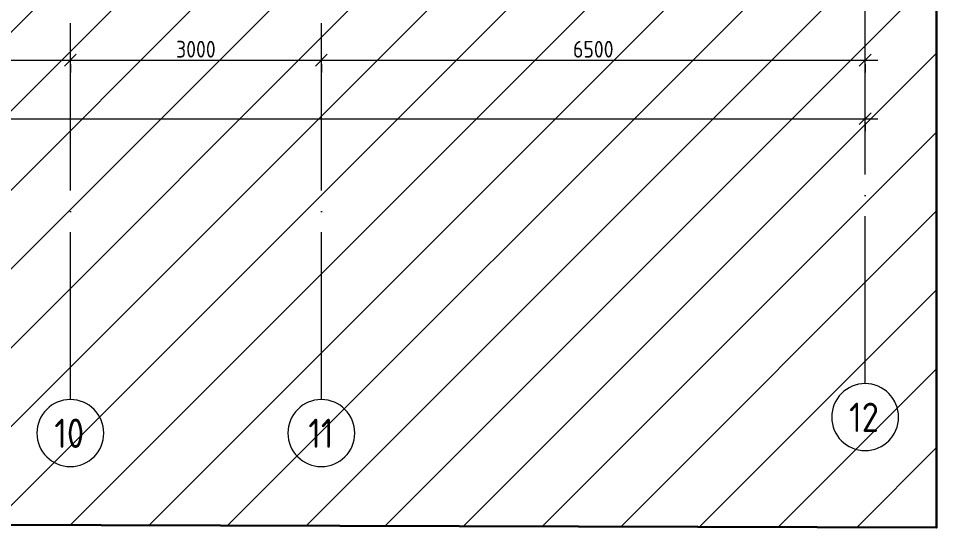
# Model space of a CAD drawing. Header units: millimetres. Extents: x 3050 to 430575, y -569542 to 36130.
# Drawn here: x 325208 to 336184, y -437327 to -431241 of the extents above; entities that cross this region are included whole.
import ezdxf

# ---------------------------------------------------------------- set-up
doc = ezdxf.new("R2010")
doc.units = ezdxf.units.MM
doc.linetypes.add('ADSK_Линия сетки', pattern=[25, 20, -2.5, 0, -2.5])
doc.layers.add('Оси', color=7, linetype='Continuous', lineweight=9)
doc.layers.add('Размеры', color=7, linetype='Continuous', lineweight=9)
doc.styles.add('GOST Common', font='GOST_Common.ttf', dxfattribs={"width": 0.9, "height": 200})
doc.dimstyles.new('ADSK_Основной_2_5_мм', dxfattribs={"dimscale": 304.8, "dimtxt": 251.428749, "dimasz": 0.463911, "dimexe": 0.492126, "dimexo": 0.492126, "dimgap": 0.098425, "dimtad": 1, "dimdec": 1, "dimrnd": 0.1, "dimdsep": 46, "dimtxsty": 'GOST Common', "dimblk1": 'OBLIQUE', "dimblk2": 'OBLIQUE', "dimsah": 1, "dimcen": 0.09, "dimdle": 0.492126, "dimazin": 2, "dimtfac": 1, "dimtdec": 4, "dimtix": 1, "dimtmove": 0, "dimatfit": 3, "dimfxl": 1, "dimtvp": 1, "dimtfill": 1, "dimtolj": 1, "dimtzin": 0, "dimlwd": 20, "dimlwe": 20, "dimarcsym": 2})

# ---------------------------------------------------------------- blocks, each defined once
blk = doc.blocks.new('Ось сетки - Круг_Ø8 мм-6577-04 План 4-го этажа маркировочный')
at = {"layer": 'Оси', "lineweight": 20}
for start, end in [(360, 180), (180, 360)]:
    blk.add_arc((0, 0), 4, start, end, dxfattribs=at)
blk = doc.blocks.new('_Oblique')
at = {"color": 0, "linetype": 'ByBlock', "lineweight": -2}
blk.add_line((-0.5, -0.5), (0.5, 0.5), dxfattribs=at)
blk = doc.blocks.new('*D9999')
at = {"layer": 'Defpoints', "color": 0, "lineweight": 40, "transparency": 16777216}
for p in [(321830, -431640), (325830, -431640), (325830, -431740)]:
    blk.add_point(p, dxfattribs=at)
at = {"layer": 'Размеры', "color": 0, "lineweight": 20, "transparency": 16777216}
for p, q in [((321680, -431740), (325980, -431740)), ((321830, -431790), (321830, -431890)), ((325830, -431790), (325830, -431890))]:
    blk.add_line(p, q, dxfattribs=at)
at = {"layer": 'Размеры', "color": 0, "lineweight": 20, "transparency": 16777216, "xscale": 141.4, "yscale": 141.4, "zscale": 141.4, "rotation": 180}
blk.add_blockref('_Oblique', (321830, -431740), dxfattribs=at)
at = {"layer": 'Размеры', "color": 0, "lineweight": 20, "transparency": 16777216, "xscale": 141.4, "yscale": 141.4, "zscale": 141.4}
blk.add_blockref('_Oblique', (325830, -431740), dxfattribs=at)
at = {"layer": 'Размеры', "color": 0, "lineweight": 20, "transparency": 16777216, "insert": (323830, -431610), "char_height": 200, "width": 782.41, "attachment_point": 5, "style": 'GOST Common', "bg_fill": 3, "box_fill_scale": 1.1, "bg_fill_color": 256, "bg_fill_true_color": 13158600, "bg_fill_transparency": 0}
blk.add_mtext('\\A1;4000', dxfattribs=at)
blk = doc.blocks.new('*D10000')
at = {"layer": 'Defpoints', "color": 0, "lineweight": 40, "transparency": 16777216}
for p in [(325830, -431640), (328830, -431640), (328830, -431740)]:
    blk.add_point(p, dxfattribs=at)
at = {"layer": 'Размеры', "color": 0, "lineweight": 20, "transparency": 16777216}
for p, q in [((325680, -431740), (328980, -431740)), ((325830, -431790), (325830, -431890)), ((328830, -431790), (328830, -431890))]:
    blk.add_line(p, q, dxfattribs=at)
at = {"layer": 'Размеры', "color": 0, "lineweight": 20, "transparency": 16777216, "xscale": 141.4, "yscale": 141.4, "zscale": 141.4, "rotation": 180}
blk.add_blockref('_Oblique', (325830, -431740), dxfattribs=at)
at = {"layer": 'Размеры', "color": 0, "lineweight": 20, "transparency": 16777216, "xscale": 141.4, "yscale": 141.4, "zscale": 141.4}
blk.add_blockref('_Oblique', (328830, -431740), dxfattribs=at)
at = {"layer": 'Размеры', "color": 0, "lineweight": 20, "transparency": 16777216, "insert": (327330, -431610), "char_height": 200, "width": 756.84, "attachment_point": 5, "style": 'GOST Common', "bg_fill": 3, "box_fill_scale": 1.1, "bg_fill_color": 256, "bg_fill_true_color": 13158600, "bg_fill_transparency": 0}
blk.add_mtext('\\A1;3000', dxfattribs=at)
blk = doc.blocks.new('*D10001')
at = {"layer": 'Defpoints', "color": 0, "lineweight": 40, "transparency": 16777216}
for p in [(328830, -431640), (335330, -431640), (335330, -431740)]:
    blk.add_point(p, dxfattribs=at)
at = {"layer": 'Размеры', "color": 0, "lineweight": 20, "transparency": 16777216}
for p, q in [((328680, -431740), (335480, -431740)), ((328830, -431790), (328830, -431890)), ((335330, -431790), (335330, -431890))]:
    blk.add_line(p, q, dxfattribs=at)
at = {"layer": 'Размеры', "color": 0, "lineweight": 20, "transparency": 16777216, "xscale": 141.4, "yscale": 141.4, "zscale": 141.4, "rotation": 180}
blk.add_blockref('_Oblique', (328830, -431740), dxfattribs=at)
at = {"layer": 'Размеры', "color": 0, "lineweight": 20, "transparency": 16777216, "xscale": 141.4, "yscale": 141.4, "zscale": 141.4}
blk.add_blockref('_Oblique', (335330, -431740), dxfattribs=at)
at = {"layer": 'Размеры', "color": 0, "lineweight": 20, "transparency": 16777216, "insert": (332080, -431610), "char_height": 200, "width": 756.84, "attachment_point": 5, "style": 'GOST Common', "bg_fill": 3, "box_fill_scale": 1.1, "bg_fill_color": 256, "bg_fill_true_color": 13158600, "bg_fill_transparency": 0}
blk.add_mtext('\\A1;6500', dxfattribs=at)
blk = doc.blocks.new('*D10009')
at = {"layer": 'Defpoints', "color": 0, "lineweight": 40, "transparency": 16777216}
for p in [(273480, -432340), (335330, -432340), (335330, -432440)]:
    blk.add_point(p, dxfattribs=at)
at = {"layer": 'Размеры', "color": 0, "lineweight": 20, "transparency": 16777216}
for p, q in [((273330, -432440), (335480, -432440)), ((273480, -432490), (273480, -432590)), ((335330, -432490), (335330, -432590))]:
    blk.add_line(p, q, dxfattribs=at)
at = {"layer": 'Размеры', "color": 0, "lineweight": 20, "transparency": 16777216, "xscale": 141.4, "yscale": 141.4, "zscale": 141.4, "rotation": 180}
blk.add_blockref('_Oblique', (273480, -432440), dxfattribs=at)
at = {"layer": 'Размеры', "color": 0, "lineweight": 20, "transparency": 16777216, "xscale": 141.4, "yscale": 141.4, "zscale": 141.4}
blk.add_blockref('_Oblique', (335330, -432440), dxfattribs=at)
at = {"layer": 'Размеры', "color": 0, "lineweight": 20, "transparency": 16777216, "insert": (304405, -432310), "char_height": 200, "width": 889.8, "attachment_point": 5, "style": 'GOST Common', "bg_fill": 3, "box_fill_scale": 1.1, "bg_fill_color": 256, "bg_fill_true_color": 13158600, "bg_fill_transparency": 0}
blk.add_mtext('\\A1;61850', dxfattribs=at)

msp = doc.modelspace()

# ---------------------------------------------------------------- linework, layer by layer
at = {"layer": 'Оси', "linetype": 'ADSK_Линия сетки', "ltscale": 100}
for p, q in [((325829.52, -435797.51), (325829.52, -386087.13)), ((328829.52, -435797.51), (328829.52, -386087.13)), ((335329.52, -435606.71), (335329.52, -386087.13))]:
    msp.add_line(p, q, dxfattribs=at)

# ---------------------------------------------------------------- block references
at = {"layer": 'Оси', "lineweight": 20, "xscale": 99.99999999999993, "yscale": 99.99999999999993, "zscale": 99.99999999999993}
for p in [(335329.52, -436006.71), (325829.52, -436197.51), (328829.52, -436197.51)]:
    msp.add_blockref('Ось сетки - Круг_Ø8 мм-6577-04 План 4-го этажа маркировочный', p, dxfattribs=at)

# ---------------------------------------------------------------- texts
at = {"layer": 'Оси', "char_height": 350, "attachment_point": 1, "style": 'GOST Common'}
for s, insert, width in [('12', (335138.34, -435834.17), 461.772), ('10', (325638.34, -436024.97), 461.772), ('11', (328673.89, -436024.97), 375.1897)]:
    msp.add_mtext(s, dxfattribs=dict(at, insert=insert, width=width))

# ---------------------------------------------------------------- next in the draw order: dimensions: what is measured, and where the dimension line sits
at = {"layer": 'Размеры', "lineweight": 20}
for base, p1, p2, override, picture, middle in [((325829.52, -431739.81), (321829.52, -431639.83), (325829.52, -431639.83), {"dimpost": '<>', "dimfxl": 4000}, '*D9999', (323829.52, -431609.81)), ((335329.52, -432439.81), (273479.52, -432339.83), (335329.52, -432339.83), {"dimpost": '<>', "dimfxl": 61850}, '*D10009', (304404.52, -432309.81))]:
    dim = msp.add_linear_dim(base=base, p1=p1, p2=p2, dimstyle='ADSK_Основной_2_5_мм', override=override, dxfattribs=at)
    dim.commit()
    dim.dimension.update_dxf_attribs({"geometry": picture, "text_midpoint": middle})

# ---------------------------------------------------------------- next in the draw order: dimensions: what is measured, and where the dimension line sits
dim = msp.add_linear_dim(base=(328829.52, -431739.81), p1=(325829.52, -431639.83), p2=(328829.52, -431639.83), dimstyle='ADSK_Основной_2_5_мм', override={"dimpost": '<>', "dimfxl": 3000}, dxfattribs=at)
dim.commit()
dim.dimension.update_dxf_attribs({"geometry": '*D10000', "text_midpoint": (327329.52, -431609.81)})

# ---------------------------------------------------------------- next in the draw order: dimensions: what is measured, and where the dimension line sits
dim = msp.add_linear_dim(base=(335329.52, -431739.81), p1=(328829.52, -431639.83), p2=(335329.52, -431639.83), dimstyle='ADSK_Основной_2_5_мм', override={"dimpost": '<>', "dimfxl": 6500}, dxfattribs=at)
dim.commit()
dim.dimension.update_dxf_attribs({"geometry": '*D10001', "text_midpoint": (332079.52, -431609.81)})

# ---------------------------------------------------------------- next in the draw order: hatches: boundary and pattern name
at = {"lineweight": 13, "true_color": 0x636466}
h = msp.add_hatch(dxfattribs=at)
h.set_pattern_fill('ANSI31', color=251, scale=210)
h.set_pattern_definition([(45, (-1812091.45, -109463.3), (-471.46345, 471.46345), [])])
h.paths.add_polyline_path([(336184.02, -379783.78), (293385.25, -379662.32), (293385.25, -437206.01), (336184.02, -437327.46)])

# ---------------------------------------------------------------- next in the draw order: linework, layer by layer
at = {"color": 251, "lineweight": 30, "true_color": 0x636466}
msp.add_lwpolyline([(293385.25, -379662.32), (336184.02, -379783.78), (336184.02, -437327.46), (293385.25, -437206.01)], close=True, dxfattribs=at)

doc.saveas('drawing.dxf')
